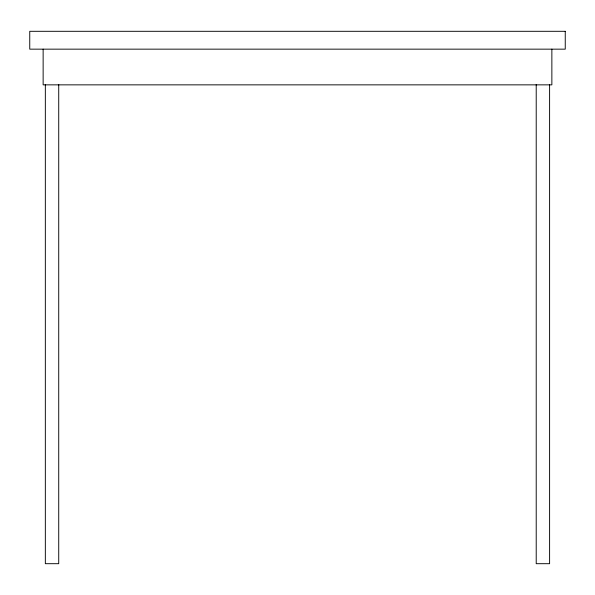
<?xml version="1.0" encoding="UTF-8"?>
<svg xmlns="http://www.w3.org/2000/svg" width="595" height="595" viewBox="0 0 595 595"><rect width="100%" height="100%" fill="white"/><g stroke="black" fill="none" stroke-linecap="round" stroke-linejoin="round"><path stroke-width="0.89" d="M551.863 49.154L551.863 84.854L43.138 84.854L43.138 49.154M549.601 84.527L549.601 563.696L536.214 563.696L536.214 84.527M58.726 84.527L58.726 563.696L45.339 563.696L45.339 84.527M565.25 31.304L29.75 31.304L29.75 49.154L565.25 49.154L565.25 31.304"/></g></svg>
